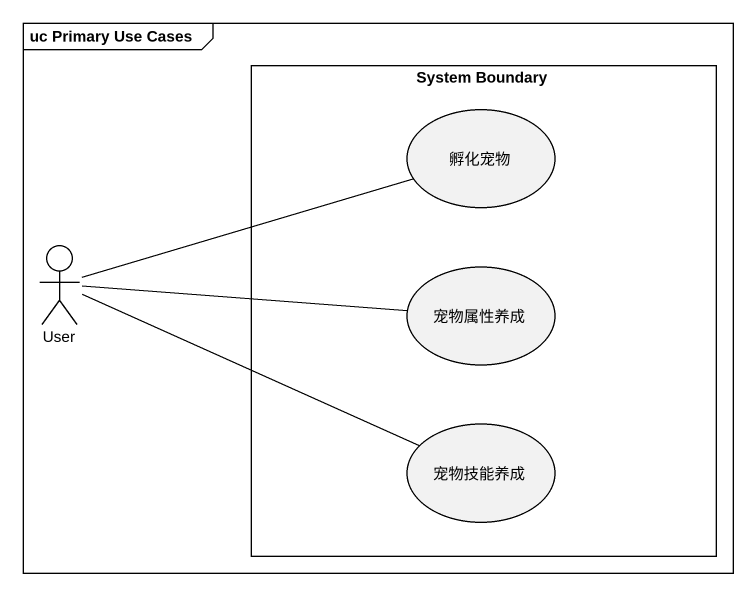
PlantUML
@startuml
mainframe uc Primary Use Cases
rectangle "System Boundary" as System_Boundary {
  usecase 孵化宠物
  usecase 宠物属性养成
  usecase 宠物技能养成
}
actor User
User -right- 孵化宠物
User -right- 宠物属性养成
User -right- 宠物技能养成
@enduml
